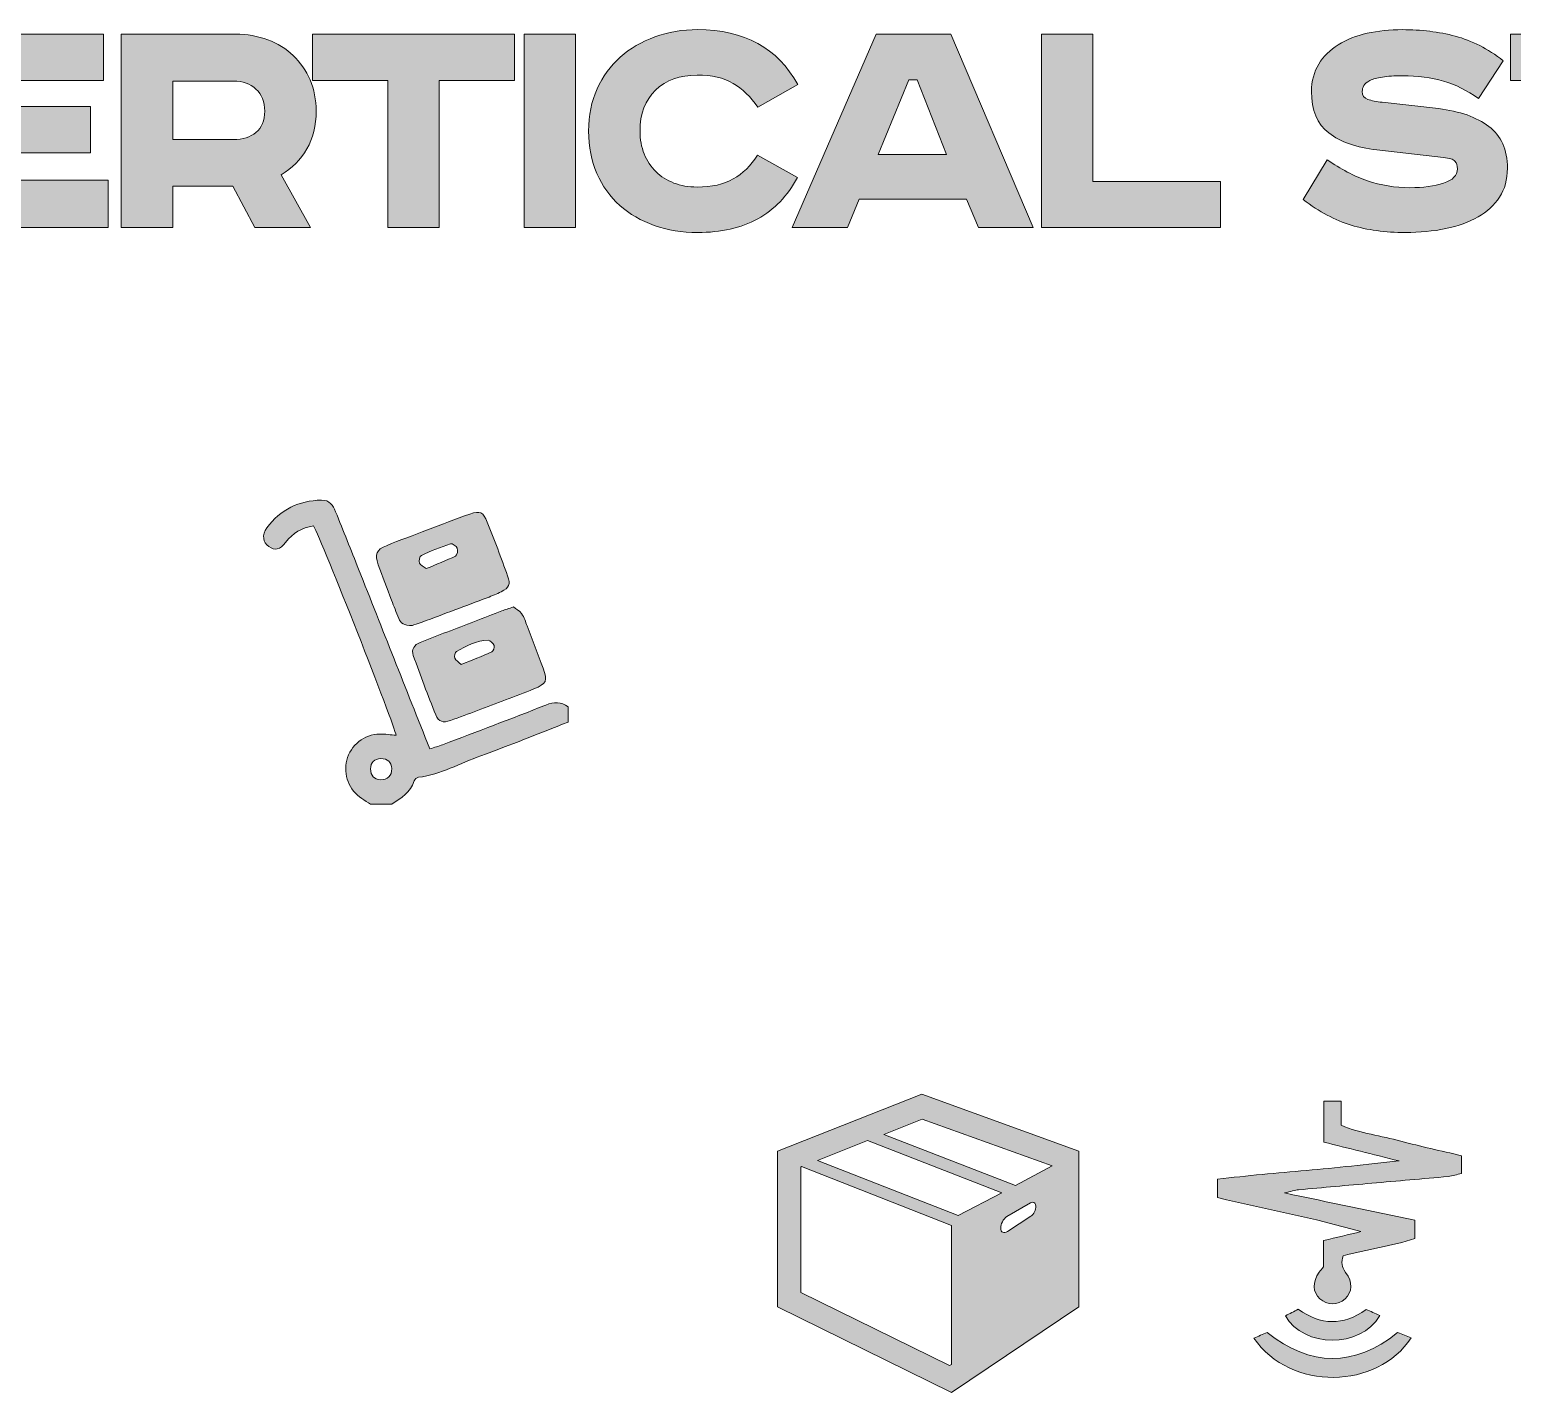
# Model space of a CAD drawing. Extents: x 187 to 1851, y -950 to -98.
# Drawn here: x 775.5 to 1258.8, y -936.7 to -492.5 of the extents above; entities that cross this region are included whole.
import ezdxf

# ---------------------------------------------------------------- set-up
doc = ezdxf.new("R2010")
doc.units = 0
doc.header["$MEASUREMENT"] = 0
doc.layers.add('Слой 1', color=7, linetype='Continuous', lineweight=0)

# ---------------------------------------------------------------- blocks, each defined once
blk = doc.blocks.new('Block_5')
at = {"layer": 'Слой 1', "true_color": 0x000000, "transparency": 33554687}
h = blk.add_hatch(color=18, dxfattribs=at)
h.dxf.hatch_style = 2
edge = h.paths.add_edge_path()
edge.add_spline(control_points=[(1184.52, -871.72), (1199.34, -874.82), (1213.07, -877.69), (1226.99, -880.6), (1226.99, -882.61), (1226.99, -884.33), (1226.99, -886.55), (1219.6, -889.15), (1211.48, -890.01), (1203.64, -892.24), (1202.98, -894.25), (1203.06, -895.8), (1204.43, -897.61), (1206.88, -900.81), (1206.63, -904.09), (1204.29, -906.22), (1201.84, -908.45), (1198.46, -908.44), (1196.02, -906.2), (1193.67, -904.05), (1193.59, -900.81), (1195.84, -897.54), (1196.2, -897.02), (1196.64, -896.56), (1197.26, -895.82), (1197.26, -893.15), (1197.26, -890.31), (1197.26, -887.26), (1201.48, -886.25), (1205.46, -885.29), (1209.45, -884.33), (1194.04, -879.84), (1178.31, -877.03), (1162.71, -873.22), (1162.71, -871.19), (1162.71, -869.48), (1162.71, -867.21), (1172.38, -866.1), (1182.02, -865.22), (1191.67, -864.39), (1201.38, -863.55), (1211.06, -862.42), (1221.89, -861.29), (1213.03, -859.08), (1205.22, -857.13), (1197.36, -855.17), (1197.36, -850.53), (1197.36, -846.27), (1197.36, -841.77), (1199.26, -841.77), (1200.93, -841.77), (1202.97, -841.77), (1202.97, -844.39), (1202.97, -846.9), (1202.97, -849.67), (1209.37, -852.34), (1216.06, -853.08), (1222.45, -854.82), (1228.9, -856.58), (1235.45, -857.98), (1242.17, -859.58), (1242.17, -861.51), (1242.17, -863.21), (1242.17, -865.37), (1240.85, -865.68), (1239.36, -866.21), (1237.84, -866.35), (1229.56, -867.13), (1221.28, -867.82), (1212.99, -868.55), (1205.03, -869.25), (1197.06, -869.94), (1189.1, -870.7), (1187.86, -870.82), (1186.64, -871.24), (1184.52, -871.72)], knot_values=[0, 0, 0, 0, 1, 1, 1, 2, 2, 2, 3, 3, 3, 4, 4, 4, 5, 5, 5, 6, 6, 6, 7, 7, 7, 8, 8, 8, 9, 9, 9, 10, 10, 10, 11, 11, 11, 12, 12, 12, 13, 13, 13, 14, 14, 14, 15, 15, 15, 16, 16, 16, 17, 17, 17, 18, 18, 18, 19, 19, 19, 20, 20, 20, 21, 21, 21, 22, 22, 22, 23, 23, 23, 24, 24, 24, 25, 25, 25, 25], degree=3, periodic=0)
h = blk.add_hatch(color=18, dxfattribs=at)
h.dxf.hatch_style = 2
edge = h.paths.add_edge_path()
edge.add_spline(control_points=[(1184.83, -911.76), (1186.21, -911.06), (1187.59, -910.36), (1189.01, -909.64), (1196.3, -914.85), (1203.56, -915.18), (1211.13, -909.69), (1212.53, -910.32), (1214.04, -911), (1215.59, -911.7), (1209.14, -922.51), (1190.82, -922.26), (1184.83, -911.76)], knot_values=[0, 0, 0, 0, 1, 1, 1, 2, 2, 2, 3, 3, 3, 4, 4, 4, 4], degree=3, periodic=0)
h = blk.add_hatch(color=18, dxfattribs=at)
h.dxf.hatch_style = 2
edge = h.paths.add_edge_path()
edge.add_spline(control_points=[(1225.78, -918.97), (1214.92, -935.71), (1186.46, -936.54), (1174.5, -919.03), (1175.95, -918.43), (1177.34, -917.85), (1178.86, -917.21), (1193, -928.49), (1207.19, -928.59), (1221.39, -917.25), (1222.89, -917.83), (1224.31, -918.39), (1225.78, -918.97)], knot_values=[0, 0, 0, 0, 1, 1, 1, 2, 2, 2, 3, 3, 3, 4, 4, 4, 4], degree=3, periodic=0)
at = {"layer": 'Слой 1'}
for points, knots in [([(1184.52, -871.72), (1199.34, -874.82), (1213.07, -877.69), (1226.99, -880.6), (1226.99, -882.61), (1226.99, -884.33), (1226.99, -886.55), (1219.6, -889.15), (1211.48, -890.01), (1203.64, -892.24), (1202.98, -894.25), (1203.06, -895.8), (1204.43, -897.61), (1206.88, -900.81), (1206.63, -904.09), (1204.29, -906.22), (1201.84, -908.45), (1198.46, -908.44), (1196.02, -906.2), (1193.67, -904.05), (1193.59, -900.81), (1195.84, -897.54), (1196.2, -897.02), (1196.64, -896.56), (1197.26, -895.82), (1197.26, -893.15), (1197.26, -890.31), (1197.26, -887.26), (1201.48, -886.25), (1205.46, -885.29), (1209.45, -884.33), (1194.04, -879.84), (1178.31, -877.03), (1162.71, -873.22), (1162.71, -871.19), (1162.71, -869.48), (1162.71, -867.21), (1172.38, -866.1), (1182.02, -865.22), (1191.67, -864.39), (1201.38, -863.55), (1211.06, -862.42), (1221.89, -861.29), (1213.03, -859.08), (1205.22, -857.13), (1197.36, -855.17), (1197.36, -850.53), (1197.36, -846.27), (1197.36, -841.77), (1199.26, -841.77), (1200.93, -841.77), (1202.97, -841.77), (1202.97, -844.39), (1202.97, -846.9), (1202.97, -849.67), (1209.37, -852.34), (1216.06, -853.08), (1222.45, -854.82), (1228.9, -856.58), (1235.45, -857.98), (1242.17, -859.58), (1242.17, -861.51), (1242.17, -863.21), (1242.17, -865.37), (1240.85, -865.68), (1239.36, -866.21), (1237.84, -866.35), (1229.56, -867.13), (1221.28, -867.82), (1212.99, -868.55), (1205.03, -869.25), (1197.06, -869.94), (1189.1, -870.7), (1187.86, -870.82), (1186.64, -871.24), (1184.52, -871.72)], [0, 0, 0, 0, 1, 1, 1, 2, 2, 2, 3, 3, 3, 4, 4, 4, 5, 5, 5, 6, 6, 6, 7, 7, 7, 8, 8, 8, 9, 9, 9, 10, 10, 10, 11, 11, 11, 12, 12, 12, 13, 13, 13, 14, 14, 14, 15, 15, 15, 16, 16, 16, 17, 17, 17, 18, 18, 18, 19, 19, 19, 20, 20, 20, 21, 21, 21, 22, 22, 22, 23, 23, 23, 24, 24, 24, 25, 25, 25, 25]), ([(1184.83, -911.76), (1186.21, -911.06), (1187.59, -910.36), (1189.01, -909.64), (1196.3, -914.85), (1203.56, -915.18), (1211.13, -909.69), (1212.53, -910.32), (1214.04, -911), (1215.59, -911.7), (1209.14, -922.51), (1190.82, -922.26), (1184.83, -911.76)], [0, 0, 0, 0, 1, 1, 1, 2, 2, 2, 3, 3, 3, 4, 4, 4, 4]), ([(1225.78, -918.97), (1214.92, -935.71), (1186.46, -936.54), (1174.5, -919.03), (1175.95, -918.43), (1177.34, -917.85), (1178.86, -917.21), (1193, -928.49), (1207.19, -928.59), (1221.39, -917.25), (1222.89, -917.83), (1224.31, -918.39), (1225.78, -918.97)], [0, 0, 0, 0, 1, 1, 1, 2, 2, 2, 3, 3, 3, 4, 4, 4, 4])]:
    blk.add_open_spline(points, degree=3, knots=knots, dxfattribs=at)
blk = doc.blocks.new('Block_4')
at = {"layer": 'Слой 1'}
blk.add_blockref('Block_5', (0, 0), dxfattribs=at)
blk = doc.blocks.new('Block_14')
at = {"layer": 'Слой 1', "true_color": 0x000000, "transparency": 33554687}
h = blk.add_hatch(color=18, dxfattribs=at)
h.dxf.hatch_style = 2
edge = h.paths.add_edge_path()
edge.add_spline(control_points=[(890.01, -730.14), (887.9, -730.16), (886.65, -731.41), (886.63, -733.52), (886.61, -735.65), (887.81, -736.94), (889.89, -737.03), (892.19, -737.12), (893.62, -735.7), (893.52, -733.4), (893.44, -731.31), (892.15, -730.11), (890.01, -730.14)], knot_values=[0, 0, 0, 0, 1, 1, 1, 2, 2, 2, 3, 3, 3, 4, 4, 4, 4], degree=3, periodic=0)
edge = h.paths.add_edge_path()
edge.add_spline(control_points=[(886.63, -744.99), (885.68, -744.38), (884.72, -743.79), (883.78, -743.17), (879.65, -740.44), (877.66, -735.34), (878.87, -730.67), (880.17, -725.7), (884.47, -722.23), (889.67, -722.12), (891.44, -722.08), (893.21, -722.4), (894.94, -722.55), (894.47, -719.26), (870.79, -659.11), (868.02, -654.29), (864.29, -654.88), (861.28, -656.53), (858.95, -659.65), (857.11, -662.12), (855.34, -662.36), (853.5, -661.03), (851.53, -659.62), (851.13, -657.3), (852.86, -654.92), (857.22, -648.93), (863.24, -646.01), (870.64, -645.89), (873.23, -645.84), (874.4, -647.54), (875.24, -649.65), (877.74, -655.92), (880.27, -662.17), (882.75, -668.44), (890.45, -687.85), (898.12, -707.26), (905.93, -726.97), (907.41, -726.49), (908.78, -726.12), (910.1, -725.62), (921.32, -721.34), (932.57, -717.16), (943.71, -712.68), (946.47, -711.57), (948.69, -711.53), (950.99, -713.31), (950.99, -714.96), (950.99, -716.61), (950.99, -718.26), (941.53, -721.93), (932.13, -725.76), (922.6, -729.22), (915.86, -731.66), (909.54, -735.33), (902.26, -736.23), (901.74, -736.3), (901.04, -736.92), (900.88, -737.43), (899.69, -741.2), (896.56, -743.01), (893.56, -744.99), (891.25, -744.99), (888.94, -744.99), (886.63, -744.99)], knot_values=[0, 0, 0, 0, 1, 1, 1, 2, 2, 2, 3, 3, 3, 4, 4, 4, 5, 5, 5, 6, 6, 6, 7, 7, 7, 8, 8, 8, 9, 9, 9, 10, 10, 10, 11, 11, 11, 12, 12, 12, 13, 13, 13, 14, 14, 14, 15, 15, 15, 16, 16, 16, 17, 17, 17, 18, 18, 18, 19, 19, 19, 20, 20, 20, 21, 21, 21, 21], degree=3, periodic=0)
h = blk.add_hatch(color=18, dxfattribs=at)
h.dxf.hatch_style = 2
edge = h.paths.add_edge_path()
edge.add_spline(control_points=[(904.79, -668.19), (908.1, -666.82), (911.29, -665.6), (914.35, -664.1), (914.87, -663.85), (915.19, -662.25), (914.91, -661.56), (914.62, -660.87), (913.28, -659.95), (912.72, -660.13), (909.48, -661.19), (906.28, -662.44), (903.19, -663.88), (902.66, -664.12), (902.34, -665.7), (902.58, -666.45), (902.8, -667.13), (903.9, -667.54), (904.79, -668.19)], knot_values=[0, 0, 0, 0, 1, 1, 1, 2, 2, 2, 3, 3, 3, 4, 4, 4, 5, 5, 5, 6, 6, 6, 6], degree=3, periodic=0)
edge = h.paths.add_edge_path()
edge.add_spline(control_points=[(900.26, -686.71), (897.45, -686.93), (896.44, -685.91), (895.83, -684.44), (895, -682.47), (894.24, -680.47), (893.48, -678.47), (892.02, -674.63), (890.51, -670.81), (889.16, -666.93), (887.94, -663.44), (888.45, -662.15), (891.82, -660.74), (896.22, -658.91), (900.71, -657.3), (905.17, -655.61), (909.78, -653.86), (914.37, -652.07), (919.02, -650.43), (922.32, -649.27), (923.37, -649.74), (924.69, -653.07), (927, -658.87), (929.2, -664.71), (931.31, -670.59), (932.3, -673.36), (931.79, -674.45), (929.24, -675.77), (927.78, -676.52), (926.23, -677.09), (924.69, -677.68), (917.62, -680.35), (910.55, -683.01), (903.46, -685.65), (902.09, -686.17), (900.68, -686.57), (900.26, -686.71)], knot_values=[0, 0, 0, 0, 1, 1, 1, 2, 2, 2, 3, 3, 3, 4, 4, 4, 5, 5, 5, 6, 6, 6, 7, 7, 7, 8, 8, 8, 9, 9, 9, 10, 10, 10, 11, 11, 11, 12, 12, 12, 12], degree=3, periodic=0)
h = blk.add_hatch(color=18, dxfattribs=at)
h.dxf.hatch_style = 2
edge = h.paths.add_edge_path()
edge.add_spline(control_points=[(916.16, -699.49), (919.58, -698.09), (922.9, -696.81), (926.13, -695.33), (926.64, -695.09), (927.15, -693.81), (926.94, -693.32), (926.62, -692.57), (925.67, -691.58), (924.99, -691.58), (921.15, -691.59), (917.82, -693.36), (914.6, -695.23), (914.13, -695.5), (913.83, -696.81), (914.07, -697.37), (914.4, -698.15), (915.32, -698.69), (916.16, -699.49)], knot_values=[0, 0, 0, 0, 1, 1, 1, 2, 2, 2, 3, 3, 3, 4, 4, 4, 5, 5, 5, 6, 6, 6, 6], degree=3, periodic=0)
edge = h.paths.add_edge_path()
edge.add_spline(control_points=[(933.23, -680.71), (933.97, -681.3), (935.18, -681.9), (935.87, -682.88), (936.7, -684.06), (937.14, -685.53), (937.67, -686.91), (939.42, -691.5), (941.16, -696.1), (942.87, -700.71), (944.38, -704.76), (944.02, -705.75), (939.84, -707.43), (933.75, -709.87), (927.59, -712.12), (921.46, -714.44), (918.54, -715.54), (915.65, -716.71), (912.7, -717.71), (910.23, -718.55), (908.8, -718.15), (907.88, -715.86), (905.3, -709.48), (902.89, -703.03), (900.57, -696.55), (899.87, -694.58), (900.82, -693.03), (902.83, -692.25), (905.73, -691.13), (908.64, -690), (911.54, -688.88), (917.51, -686.58), (923.47, -684.27), (929.44, -681.98), (930.52, -681.57), (931.62, -681.25), (933.23, -680.71)], knot_values=[0, 0, 0, 0, 1, 1, 1, 2, 2, 2, 3, 3, 3, 4, 4, 4, 5, 5, 5, 6, 6, 6, 7, 7, 7, 8, 8, 8, 9, 9, 9, 10, 10, 10, 11, 11, 11, 12, 12, 12, 12], degree=3, periodic=0)
at = {"layer": 'Слой 1'}
for points, knots in [([(886.63, -744.99), (885.68, -744.38), (884.72, -743.79), (883.78, -743.17), (879.65, -740.44), (877.66, -735.34), (878.87, -730.67), (880.17, -725.7), (884.47, -722.23), (889.67, -722.12), (891.44, -722.08), (893.21, -722.4), (894.94, -722.55), (894.47, -719.26), (870.79, -659.11), (868.02, -654.29), (864.29, -654.88), (861.28, -656.53), (858.95, -659.65), (857.11, -662.12), (855.34, -662.36), (853.5, -661.03), (851.53, -659.62), (851.13, -657.3), (852.86, -654.92), (857.22, -648.93), (863.24, -646.01), (870.64, -645.89), (873.23, -645.84), (874.4, -647.54), (875.24, -649.65), (877.74, -655.92), (880.27, -662.17), (882.75, -668.44), (890.45, -687.85), (898.12, -707.26), (905.93, -726.97), (907.41, -726.49), (908.78, -726.12), (910.1, -725.62), (921.32, -721.34), (932.57, -717.16), (943.71, -712.68), (946.47, -711.57), (948.69, -711.53), (950.99, -713.31), (950.99, -714.96), (950.99, -716.61), (950.99, -718.26), (941.53, -721.93), (932.13, -725.76), (922.6, -729.22), (915.86, -731.66), (909.54, -735.33), (902.26, -736.23), (901.74, -736.3), (901.04, -736.92), (900.88, -737.43), (899.69, -741.2), (896.56, -743.01), (893.56, -744.99), (891.25, -744.99), (888.94, -744.99), (886.63, -744.99)], [0, 0, 0, 0, 1, 1, 1, 2, 2, 2, 3, 3, 3, 4, 4, 4, 5, 5, 5, 6, 6, 6, 7, 7, 7, 8, 8, 8, 9, 9, 9, 10, 10, 10, 11, 11, 11, 12, 12, 12, 13, 13, 13, 14, 14, 14, 15, 15, 15, 16, 16, 16, 17, 17, 17, 18, 18, 18, 19, 19, 19, 20, 20, 20, 21, 21, 21, 21]), ([(900.26, -686.71), (897.45, -686.93), (896.44, -685.91), (895.83, -684.44), (895, -682.47), (894.24, -680.47), (893.48, -678.47), (892.02, -674.63), (890.51, -670.81), (889.16, -666.93), (887.94, -663.44), (888.45, -662.15), (891.82, -660.74), (896.22, -658.91), (900.71, -657.3), (905.17, -655.61), (909.78, -653.86), (914.37, -652.07), (919.02, -650.43), (922.32, -649.27), (923.37, -649.74), (924.69, -653.07), (927, -658.87), (929.2, -664.71), (931.31, -670.59), (932.3, -673.36), (931.79, -674.45), (929.24, -675.77), (927.78, -676.52), (926.23, -677.09), (924.69, -677.68), (917.62, -680.35), (910.55, -683.01), (903.46, -685.65), (902.09, -686.17), (900.68, -686.57), (900.26, -686.71)], [0, 0, 0, 0, 1, 1, 1, 2, 2, 2, 3, 3, 3, 4, 4, 4, 5, 5, 5, 6, 6, 6, 7, 7, 7, 8, 8, 8, 9, 9, 9, 10, 10, 10, 11, 11, 11, 12, 12, 12, 12]), ([(904.79, -668.19), (908.1, -666.82), (911.29, -665.6), (914.35, -664.1), (914.87, -663.85), (915.19, -662.25), (914.91, -661.56), (914.62, -660.87), (913.28, -659.95), (912.72, -660.13), (909.48, -661.19), (906.28, -662.44), (903.19, -663.88), (902.66, -664.12), (902.34, -665.7), (902.58, -666.45), (902.8, -667.13), (903.9, -667.54), (904.79, -668.19)], [0, 0, 0, 0, 1, 1, 1, 2, 2, 2, 3, 3, 3, 4, 4, 4, 5, 5, 5, 6, 6, 6, 6]), ([(933.23, -680.71), (933.97, -681.3), (935.18, -681.9), (935.87, -682.88), (936.7, -684.06), (937.14, -685.53), (937.67, -686.91), (939.42, -691.5), (941.16, -696.1), (942.87, -700.71), (944.38, -704.76), (944.02, -705.75), (939.84, -707.43), (933.75, -709.87), (927.59, -712.12), (921.46, -714.44), (918.54, -715.54), (915.65, -716.71), (912.7, -717.71), (910.23, -718.55), (908.8, -718.15), (907.88, -715.86), (905.3, -709.48), (902.89, -703.03), (900.57, -696.55), (899.87, -694.58), (900.82, -693.03), (902.83, -692.25), (905.73, -691.13), (908.64, -690), (911.54, -688.88), (917.51, -686.58), (923.47, -684.27), (929.44, -681.98), (930.52, -681.57), (931.62, -681.25), (933.23, -680.71)], [0, 0, 0, 0, 1, 1, 1, 2, 2, 2, 3, 3, 3, 4, 4, 4, 5, 5, 5, 6, 6, 6, 7, 7, 7, 8, 8, 8, 9, 9, 9, 10, 10, 10, 11, 11, 11, 12, 12, 12, 12]), ([(916.16, -699.49), (919.58, -698.09), (922.9, -696.81), (926.13, -695.33), (926.64, -695.09), (927.15, -693.81), (926.94, -693.32), (926.62, -692.57), (925.67, -691.58), (924.99, -691.58), (921.15, -691.59), (917.82, -693.36), (914.6, -695.23), (914.13, -695.5), (913.83, -696.81), (914.07, -697.37), (914.4, -698.15), (915.32, -698.69), (916.16, -699.49)], [0, 0, 0, 0, 1, 1, 1, 2, 2, 2, 3, 3, 3, 4, 4, 4, 5, 5, 5, 6, 6, 6, 6]), ([(890.01, -730.14), (887.9, -730.16), (886.65, -731.41), (886.63, -733.52), (886.61, -735.65), (887.81, -736.94), (889.89, -737.03), (892.19, -737.12), (893.62, -735.7), (893.52, -733.4), (893.44, -731.31), (892.15, -730.11), (890.01, -730.14)], [0, 0, 0, 0, 1, 1, 1, 2, 2, 2, 3, 3, 3, 4, 4, 4, 4])]:
    blk.add_open_spline(points, degree=3, knots=knots, dxfattribs=at)
blk = doc.blocks.new('Block_13')
at = {"layer": 'Слой 1'}
blk.add_blockref('Block_14', (0, 0), dxfattribs=at)
blk = doc.blocks.new('Block_29')
at = {"layer": 'Слой 1', "true_color": 0x000000, "transparency": 33554687}
h = blk.add_hatch(color=18, dxfattribs=at)
h.dxf.hatch_style = 2
edge = h.paths.add_edge_path()
edge.add_spline(control_points=[(1012.88, -517.83), (1010.52, -514.41), (1007.84, -511.8), (1004.84, -510.02), (1001.83, -508.23), (997.9, -507.34), (993.04, -507.34), (987.41, -507.34), (982.91, -508.97), (979.53, -512.24), (976.15, -515.51), (974.46, -519.95), (974.46, -525.58), (974.46, -528.31), (974.91, -530.8), (975.83, -533.04), (976.74, -535.29), (978.01, -537.21), (979.64, -538.8), (981.28, -540.4), (983.24, -541.63), (985.52, -542.51), (987.79, -543.38), (990.3, -543.82), (993.04, -543.82), (997.83, -543.82), (1001.76, -542.95), (1004.84, -541.2), (1007.92, -539.45), (1010.56, -536.86), (1012.76, -533.44), (1012.76, -533.44), (1025.76, -540.74), (1025.76, -540.74), (1022.56, -546.74), (1018.25, -551.23), (1012.82, -554.19), (1007.38, -557.16), (1000.87, -558.64), (993.27, -558.64), (988.17, -558.64), (983.46, -557.88), (979.12, -556.36), (974.79, -554.84), (971.03, -552.65), (967.86, -549.8), (964.68, -546.95), (962.2, -543.48), (960.4, -539.37), (958.6, -535.27), (957.7, -530.67), (957.7, -525.58), (957.7, -520.49), (958.62, -515.91), (960.45, -511.84), (962.29, -507.78), (964.82, -504.32), (968.03, -501.47), (971.24, -498.62), (975, -496.41), (979.3, -494.85), (983.59, -493.3), (988.25, -492.52), (993.27, -492.52), (1008.47, -492.52), (1019.33, -498.48), (1025.87, -510.42), (1025.87, -510.42), (1012.88, -517.83), (1012.88, -517.83)], knot_values=[0, 0, 0, 0, 1, 1, 1, 2, 2, 2, 3, 3, 3, 4, 4, 4, 5, 5, 5, 6, 6, 6, 7, 7, 7, 8, 8, 8, 9, 9, 9, 10, 10, 10, 11, 11, 11, 12, 12, 12, 13, 13, 13, 14, 14, 14, 15, 15, 15, 16, 16, 16, 17, 17, 17, 18, 18, 18, 19, 19, 19, 20, 20, 20, 21, 21, 21, 22, 22, 22, 23, 23, 23, 23], degree=3, periodic=0)
h = blk.add_hatch(color=18, dxfattribs=at)
h.dxf.hatch_style = 2
edge = h.paths.add_edge_path()
edge.add_spline(control_points=[(1247.71, -514.98), (1244.06, -512.32), (1240.26, -510.42), (1236.31, -509.28), (1232.36, -508.14), (1227.91, -507.57), (1222.97, -507.57), (1220.31, -507.57), (1218.13, -507.7), (1216.42, -507.96), (1214.71, -508.23), (1213.36, -508.61), (1212.37, -509.1), (1211.38, -509.59), (1210.72, -510.14), (1210.38, -510.75), (1210.04, -511.36), (1209.86, -512), (1209.86, -512.69), (1209.86, -513.97), (1210.47, -514.83), (1211.69, -515.24), (1212.9, -515.66), (1214.46, -515.98), (1216.36, -516.21), (1216.36, -516.21), (1234.72, -518.26), (1234.72, -518.26), (1241.63, -519.09), (1247.1, -521.03), (1251.13, -524.06), (1255.16, -527.09), (1257.17, -531.64), (1257.17, -537.71), (1257.17, -541.35), (1256.32, -544.48), (1254.61, -547.09), (1252.9, -549.71), (1250.56, -551.87), (1247.6, -553.58), (1244.63, -555.28), (1241.12, -556.55), (1237.05, -557.39), (1232.99, -558.22), (1228.6, -558.64), (1223.89, -558.64), (1217.35, -558.64), (1211.46, -557.84), (1206.22, -556.24), (1200.97, -554.65), (1195.77, -551.87), (1190.6, -547.92), (1190.6, -547.92), (1198.46, -534.93), (1198.46, -534.93), (1202.8, -537.97), (1207.15, -540.25), (1211.52, -541.77), (1215.89, -543.29), (1220.5, -544.04), (1225.37, -544.04), (1229.7, -544.04), (1233.37, -543.55), (1236.37, -542.56), (1239.37, -541.58), (1240.87, -540.02), (1240.87, -537.89), (1240.87, -536.83), (1240.6, -535.99), (1240.07, -535.38), (1239.54, -534.77), (1238.29, -534.39), (1236.31, -534.24), (1236.31, -534.24), (1214.65, -531.73), (1214.65, -531.73), (1207.96, -530.97), (1202.74, -529.13), (1198.98, -526.2), (1195.21, -523.28), (1193.33, -518.78), (1193.33, -512.7), (1193.33, -509.28), (1194.11, -506.29), (1195.67, -503.75), (1197.23, -501.2), (1199.36, -499.09), (1202.05, -497.42), (1204.75, -495.75), (1207.89, -494.51), (1211.46, -493.71), (1215.03, -492.92), (1218.87, -492.52), (1222.97, -492.52), (1229.05, -492.52), (1234.79, -493.23), (1240.19, -494.64), (1245.58, -496.06), (1250.79, -498.72), (1255.81, -502.63), (1255.81, -502.63), (1247.71, -514.98), (1247.71, -514.98)], knot_values=[0, 0, 0, 0, 1, 1, 1, 2, 2, 2, 3, 3, 3, 4, 4, 4, 5, 5, 5, 6, 6, 6, 7, 7, 7, 8, 8, 8, 9, 9, 9, 10, 10, 10, 11, 11, 11, 12, 12, 12, 13, 13, 13, 14, 14, 14, 15, 15, 15, 16, 16, 16, 17, 17, 17, 18, 18, 18, 19, 19, 19, 20, 20, 20, 21, 21, 21, 22, 22, 22, 23, 23, 23, 24, 24, 24, 25, 25, 25, 26, 26, 26, 27, 27, 27, 28, 28, 28, 29, 29, 29, 30, 30, 30, 31, 31, 31, 32, 32, 32, 33, 33, 33, 34, 34, 34, 34], degree=3, periodic=0)
h = blk.add_hatch(color=18, dxfattribs=at)
h.dxf.hatch_style = 2
edge = h.paths.add_edge_path()
edge.add_spline(control_points=[(799.58, -494), (799.58, -494), (799.58, -509.05), (799.58, -509.05), (799.58, -509.05), (758.32, -509.05), (758.32, -509.05), (758.32, -509.05), (758.32, -517.6), (758.32, -517.6), (758.32, -517.6), (795.37, -517.6), (795.37, -517.6), (795.37, -517.6), (795.37, -532.65), (795.37, -532.65), (795.37, -532.65), (758.32, -532.65), (758.32, -532.65), (758.32, -532.65), (758.32, -541.54), (758.32, -541.54), (758.32, -541.54), (801.07, -541.54), (801.07, -541.54), (801.07, -541.54), (801.07, -557.04), (801.07, -557.04), (801.07, -557.04), (741.56, -557.04), (741.56, -557.04), (741.56, -557.04), (741.56, -494), (741.56, -494), (741.56, -494), (799.58, -494), (799.58, -494)], knot_values=[0, 0, 0, 0, 1, 1, 1, 2, 2, 2, 3, 3, 3, 4, 4, 4, 5, 5, 5, 6, 6, 6, 7, 7, 7, 8, 8, 8, 9, 9, 9, 10, 10, 10, 11, 11, 11, 12, 12, 12, 12], degree=3, periodic=0)
h = blk.add_hatch(color=18, dxfattribs=at)
h.dxf.hatch_style = 2
edge = h.paths.add_edge_path()
edge.add_spline(control_points=[(822.16, -528.31), (822.16, -528.31), (841.99, -528.31), (841.99, -528.31), (844.96, -528.31), (847.39, -527.55), (849.29, -526.03), (851.19, -524.51), (852.14, -522.2), (852.14, -519.08), (852.14, -516.04), (851.19, -513.65), (849.29, -511.9), (847.39, -510.15), (844.96, -509.28), (841.99, -509.28), (841.99, -509.28), (822.16, -509.28), (822.16, -509.28), (822.16, -509.28), (822.16, -528.31), (822.16, -528.31)], knot_values=[0, 0, 0, 0, 1, 1, 1, 2, 2, 2, 3, 3, 3, 4, 4, 4, 5, 5, 5, 6, 6, 6, 7, 7, 7, 7], degree=3, periodic=0)
edge = h.paths.add_edge_path()
edge.add_spline(control_points=[(842.61, -494), (846.4, -494), (849.91, -494.61), (853.14, -495.82), (856.36, -497.04), (859.13, -498.75), (861.44, -500.95), (863.75, -503.16), (865.58, -505.8), (866.9, -508.88), (868.23, -511.95), (868.9, -515.36), (868.9, -519.08), (868.9, -523.79), (867.89, -527.9), (865.88, -531.39), (863.87, -534.89), (861.08, -537.7), (857.51, -539.83), (857.51, -539.83), (867.08, -557.04), (867.08, -557.04), (867.08, -557.04), (848.88, -557.04), (848.88, -557.04), (848.88, -557.04), (841.72, -543.59), (841.72, -543.59), (841.72, -543.59), (822.16, -543.59), (822.16, -543.59), (822.16, -543.59), (822.16, -557.04), (822.16, -557.04), (822.16, -557.04), (805.4, -557.04), (805.4, -557.04), (805.4, -557.04), (805.4, -494), (805.4, -494), (805.4, -494), (842.61, -494), (842.61, -494)], knot_values=[0, 0, 0, 0, 1, 1, 1, 2, 2, 2, 3, 3, 3, 4, 4, 4, 5, 5, 5, 6, 6, 6, 7, 7, 7, 8, 8, 8, 9, 9, 9, 10, 10, 10, 11, 11, 11, 12, 12, 12, 13, 13, 13, 14, 14, 14, 14], degree=3, periodic=0)
h = blk.add_hatch(color=18, dxfattribs=at)
h.dxf.hatch_style = 2
edge = h.paths.add_edge_path()
edge.add_spline(control_points=[(933.53, -494), (933.53, -494), (933.53, -509.05), (933.53, -509.05), (933.53, -509.05), (909.02, -509.05), (909.02, -509.05), (909.02, -509.05), (909.02, -557.04), (909.02, -557.04), (909.02, -557.04), (892.27, -557.04), (892.27, -557.04), (892.27, -557.04), (892.27, -509.05), (892.27, -509.05), (892.27, -509.05), (867.75, -509.05), (867.75, -509.05), (867.75, -509.05), (867.75, -494), (867.75, -494), (867.75, -494), (933.53, -494), (933.53, -494)], knot_values=[0, 0, 0, 0, 1, 1, 1, 2, 2, 2, 3, 3, 3, 4, 4, 4, 5, 5, 5, 6, 6, 6, 7, 7, 7, 8, 8, 8, 8], degree=3, periodic=0)
h = blk.add_hatch(color=18, dxfattribs=at)
h.dxf.hatch_style = 2
edge = h.paths.add_edge_path()
edge.add_spline(control_points=[(953.48, -494), (953.48, -494), (953.48, -557.04), (953.48, -557.04), (953.48, -557.04), (936.72, -557.04), (936.72, -557.04), (936.72, -557.04), (936.72, -494), (936.72, -494), (936.72, -494), (953.48, -494), (953.48, -494)], knot_values=[0, 0, 0, 0, 1, 1, 1, 2, 2, 2, 3, 3, 3, 4, 4, 4, 4], degree=3, periodic=0)
h = blk.add_hatch(color=18, dxfattribs=at)
h.dxf.hatch_style = 2
edge = h.paths.add_edge_path()
edge.add_spline(control_points=[(1052.09, -533.22), (1052.09, -533.22), (1074.32, -533.22), (1074.32, -533.22), (1074.32, -533.22), (1064.74, -508.93), (1064.74, -508.93), (1064.74, -508.93), (1062.12, -508.93), (1062.12, -508.93), (1062.12, -508.93), (1052.09, -533.22), (1052.09, -533.22)], knot_values=[0, 0, 0, 0, 1, 1, 1, 2, 2, 2, 3, 3, 3, 4, 4, 4, 4], degree=3, periodic=0)
edge = h.paths.add_edge_path()
edge.add_spline(control_points=[(1075.8, -494), (1075.8, -494), (1102.59, -557.04), (1102.59, -557.04), (1102.59, -557.04), (1084.81, -557.04), (1084.81, -557.04), (1084.81, -557.04), (1080.82, -547.81), (1080.82, -547.81), (1080.82, -547.81), (1045.93, -547.81), (1045.93, -547.81), (1045.93, -547.81), (1042.06, -557.04), (1042.06, -557.04), (1042.06, -557.04), (1024.05, -557.04), (1024.05, -557.04), (1024.05, -557.04), (1051.41, -494), (1051.41, -494), (1051.41, -494), (1075.8, -494), (1075.8, -494)], knot_values=[0, 0, 0, 0, 1, 1, 1, 2, 2, 2, 3, 3, 3, 4, 4, 4, 5, 5, 5, 6, 6, 6, 7, 7, 7, 8, 8, 8, 8], degree=3, periodic=0)
h = blk.add_hatch(color=18, dxfattribs=at)
h.dxf.hatch_style = 2
edge = h.paths.add_edge_path()
edge.add_spline(control_points=[(1122.08, -494), (1122.08, -494), (1122.08, -541.99), (1122.08, -541.99), (1122.08, -541.99), (1163.69, -541.99), (1163.69, -541.99), (1163.69, -541.99), (1163.69, -557.04), (1163.69, -557.04), (1163.69, -557.04), (1105.33, -557.04), (1105.33, -557.04), (1105.33, -557.04), (1105.33, -494), (1105.33, -494), (1105.33, -494), (1122.08, -494), (1122.08, -494)], knot_values=[0, 0, 0, 0, 1, 1, 1, 2, 2, 2, 3, 3, 3, 4, 4, 4, 5, 5, 5, 6, 6, 6, 6], degree=3, periodic=0)
h = blk.add_hatch(color=18, dxfattribs=at)
h.dxf.hatch_style = 2
edge = h.paths.add_edge_path()
edge.add_spline(control_points=[(1323.98, -494), (1323.98, -494), (1323.98, -509.05), (1323.98, -509.05), (1323.98, -509.05), (1299.47, -509.05), (1299.47, -509.05), (1299.47, -509.05), (1299.47, -557.04), (1299.47, -557.04), (1299.47, -557.04), (1282.71, -557.04), (1282.71, -557.04), (1282.71, -557.04), (1282.71, -509.05), (1282.71, -509.05), (1282.71, -509.05), (1258.2, -509.05), (1258.2, -509.05), (1258.2, -509.05), (1258.2, -494), (1258.2, -494), (1258.2, -494), (1323.98, -494), (1323.98, -494)], knot_values=[0, 0, 0, 0, 1, 1, 1, 2, 2, 2, 3, 3, 3, 4, 4, 4, 5, 5, 5, 6, 6, 6, 7, 7, 7, 8, 8, 8, 8], degree=3, periodic=0)
at = {"layer": 'Слой 1'}
for points, knots in [([(1012.88, -517.83), (1010.52, -514.41), (1007.84, -511.8), (1004.84, -510.02), (1001.83, -508.23), (997.9, -507.34), (993.04, -507.34), (987.41, -507.34), (982.91, -508.97), (979.53, -512.24), (976.15, -515.51), (974.46, -519.95), (974.46, -525.58), (974.46, -528.31), (974.91, -530.8), (975.83, -533.04), (976.74, -535.29), (978.01, -537.21), (979.64, -538.8), (981.28, -540.4), (983.24, -541.63), (985.52, -542.51), (987.79, -543.38), (990.3, -543.82), (993.04, -543.82), (997.83, -543.82), (1001.76, -542.95), (1004.84, -541.2), (1007.92, -539.45), (1010.56, -536.86), (1012.76, -533.44), (1012.76, -533.44), (1025.76, -540.74), (1025.76, -540.74), (1022.56, -546.74), (1018.25, -551.23), (1012.82, -554.19), (1007.38, -557.16), (1000.87, -558.64), (993.27, -558.64), (988.17, -558.64), (983.46, -557.88), (979.12, -556.36), (974.79, -554.84), (971.03, -552.65), (967.86, -549.8), (964.68, -546.95), (962.2, -543.48), (960.4, -539.37), (958.6, -535.27), (957.7, -530.67), (957.7, -525.58), (957.7, -520.49), (958.62, -515.91), (960.45, -511.84), (962.29, -507.78), (964.82, -504.32), (968.03, -501.47), (971.24, -498.62), (975, -496.41), (979.3, -494.85), (983.59, -493.3), (988.25, -492.52), (993.27, -492.52), (1008.47, -492.52), (1019.33, -498.48), (1025.87, -510.42), (1025.87, -510.42), (1012.88, -517.83), (1012.88, -517.83)], [0, 0, 0, 0, 1, 1, 1, 2, 2, 2, 3, 3, 3, 4, 4, 4, 5, 5, 5, 6, 6, 6, 7, 7, 7, 8, 8, 8, 9, 9, 9, 10, 10, 10, 11, 11, 11, 12, 12, 12, 13, 13, 13, 14, 14, 14, 15, 15, 15, 16, 16, 16, 17, 17, 17, 18, 18, 18, 19, 19, 19, 20, 20, 20, 21, 21, 21, 22, 22, 22, 23, 23, 23, 23]), ([(1247.71, -514.98), (1244.06, -512.32), (1240.26, -510.42), (1236.31, -509.28), (1232.36, -508.14), (1227.91, -507.57), (1222.97, -507.57), (1220.31, -507.57), (1218.13, -507.7), (1216.42, -507.96), (1214.71, -508.23), (1213.36, -508.61), (1212.37, -509.1), (1211.38, -509.59), (1210.72, -510.14), (1210.38, -510.75), (1210.04, -511.36), (1209.86, -512), (1209.86, -512.69), (1209.86, -513.97), (1210.47, -514.83), (1211.69, -515.24), (1212.9, -515.66), (1214.46, -515.98), (1216.36, -516.21), (1216.36, -516.21), (1234.72, -518.26), (1234.72, -518.26), (1241.63, -519.09), (1247.1, -521.03), (1251.13, -524.06), (1255.16, -527.09), (1257.17, -531.64), (1257.17, -537.71), (1257.17, -541.35), (1256.32, -544.48), (1254.61, -547.09), (1252.9, -549.71), (1250.56, -551.87), (1247.6, -553.58), (1244.63, -555.28), (1241.12, -556.55), (1237.05, -557.39), (1232.99, -558.22), (1228.6, -558.64), (1223.89, -558.64), (1217.35, -558.64), (1211.46, -557.84), (1206.22, -556.24), (1200.97, -554.65), (1195.77, -551.87), (1190.6, -547.92), (1190.6, -547.92), (1198.46, -534.93), (1198.46, -534.93), (1202.8, -537.97), (1207.15, -540.25), (1211.52, -541.77), (1215.89, -543.29), (1220.5, -544.04), (1225.37, -544.04), (1229.7, -544.04), (1233.37, -543.55), (1236.37, -542.56), (1239.37, -541.58), (1240.87, -540.02), (1240.87, -537.89), (1240.87, -536.83), (1240.6, -535.99), (1240.07, -535.38), (1239.54, -534.77), (1238.29, -534.39), (1236.31, -534.24), (1236.31, -534.24), (1214.65, -531.73), (1214.65, -531.73), (1207.96, -530.97), (1202.74, -529.13), (1198.98, -526.2), (1195.21, -523.28), (1193.33, -518.78), (1193.33, -512.7), (1193.33, -509.28), (1194.11, -506.29), (1195.67, -503.75), (1197.23, -501.2), (1199.36, -499.09), (1202.05, -497.42), (1204.75, -495.75), (1207.89, -494.51), (1211.46, -493.71), (1215.03, -492.92), (1218.87, -492.52), (1222.97, -492.52), (1229.05, -492.52), (1234.79, -493.23), (1240.19, -494.64), (1245.58, -496.06), (1250.79, -498.72), (1255.81, -502.63), (1255.81, -502.63), (1247.71, -514.98), (1247.71, -514.98)], [0, 0, 0, 0, 1, 1, 1, 2, 2, 2, 3, 3, 3, 4, 4, 4, 5, 5, 5, 6, 6, 6, 7, 7, 7, 8, 8, 8, 9, 9, 9, 10, 10, 10, 11, 11, 11, 12, 12, 12, 13, 13, 13, 14, 14, 14, 15, 15, 15, 16, 16, 16, 17, 17, 17, 18, 18, 18, 19, 19, 19, 20, 20, 20, 21, 21, 21, 22, 22, 22, 23, 23, 23, 24, 24, 24, 25, 25, 25, 26, 26, 26, 27, 27, 27, 28, 28, 28, 29, 29, 29, 30, 30, 30, 31, 31, 31, 32, 32, 32, 33, 33, 33, 34, 34, 34, 34]), ([(799.58, -494), (799.58, -494), (799.58, -509.05), (799.58, -509.05), (799.58, -509.05), (758.32, -509.05), (758.32, -509.05), (758.32, -509.05), (758.32, -517.6), (758.32, -517.6), (758.32, -517.6), (795.37, -517.6), (795.37, -517.6), (795.37, -517.6), (795.37, -532.65), (795.37, -532.65), (795.37, -532.65), (758.32, -532.65), (758.32, -532.65), (758.32, -532.65), (758.32, -541.54), (758.32, -541.54), (758.32, -541.54), (801.07, -541.54), (801.07, -541.54), (801.07, -541.54), (801.07, -557.04), (801.07, -557.04), (801.07, -557.04), (741.56, -557.04), (741.56, -557.04), (741.56, -557.04), (741.56, -494), (741.56, -494), (741.56, -494), (799.58, -494), (799.58, -494)], [0, 0, 0, 0, 1, 1, 1, 2, 2, 2, 3, 3, 3, 4, 4, 4, 5, 5, 5, 6, 6, 6, 7, 7, 7, 8, 8, 8, 9, 9, 9, 10, 10, 10, 11, 11, 11, 12, 12, 12, 12]), ([(842.61, -494), (846.4, -494), (849.91, -494.61), (853.14, -495.82), (856.36, -497.04), (859.13, -498.75), (861.44, -500.95), (863.75, -503.16), (865.58, -505.8), (866.9, -508.88), (868.23, -511.95), (868.9, -515.36), (868.9, -519.08), (868.9, -523.79), (867.89, -527.9), (865.88, -531.39), (863.87, -534.89), (861.08, -537.7), (857.51, -539.83), (857.51, -539.83), (867.08, -557.04), (867.08, -557.04), (867.08, -557.04), (848.88, -557.04), (848.88, -557.04), (848.88, -557.04), (841.72, -543.59), (841.72, -543.59), (841.72, -543.59), (822.16, -543.59), (822.16, -543.59), (822.16, -543.59), (822.16, -557.04), (822.16, -557.04), (822.16, -557.04), (805.4, -557.04), (805.4, -557.04), (805.4, -557.04), (805.4, -494), (805.4, -494), (805.4, -494), (842.61, -494), (842.61, -494)], [0, 0, 0, 0, 1, 1, 1, 2, 2, 2, 3, 3, 3, 4, 4, 4, 5, 5, 5, 6, 6, 6, 7, 7, 7, 8, 8, 8, 9, 9, 9, 10, 10, 10, 11, 11, 11, 12, 12, 12, 13, 13, 13, 14, 14, 14, 14]), ([(933.53, -494), (933.53, -494), (933.53, -509.05), (933.53, -509.05), (933.53, -509.05), (909.02, -509.05), (909.02, -509.05), (909.02, -509.05), (909.02, -557.04), (909.02, -557.04), (909.02, -557.04), (892.27, -557.04), (892.27, -557.04), (892.27, -557.04), (892.27, -509.05), (892.27, -509.05), (892.27, -509.05), (867.75, -509.05), (867.75, -509.05), (867.75, -509.05), (867.75, -494), (867.75, -494), (867.75, -494), (933.53, -494), (933.53, -494)], [0, 0, 0, 0, 1, 1, 1, 2, 2, 2, 3, 3, 3, 4, 4, 4, 5, 5, 5, 6, 6, 6, 7, 7, 7, 8, 8, 8, 8]), ([(953.48, -494), (953.48, -494), (953.48, -557.04), (953.48, -557.04), (953.48, -557.04), (936.72, -557.04), (936.72, -557.04), (936.72, -557.04), (936.72, -494), (936.72, -494), (936.72, -494), (953.48, -494), (953.48, -494)], [0, 0, 0, 0, 1, 1, 1, 2, 2, 2, 3, 3, 3, 4, 4, 4, 4]), ([(1075.8, -494), (1075.8, -494), (1102.59, -557.04), (1102.59, -557.04), (1102.59, -557.04), (1084.81, -557.04), (1084.81, -557.04), (1084.81, -557.04), (1080.82, -547.81), (1080.82, -547.81), (1080.82, -547.81), (1045.93, -547.81), (1045.93, -547.81), (1045.93, -547.81), (1042.06, -557.04), (1042.06, -557.04), (1042.06, -557.04), (1024.05, -557.04), (1024.05, -557.04), (1024.05, -557.04), (1051.41, -494), (1051.41, -494), (1051.41, -494), (1075.8, -494), (1075.8, -494)], [0, 0, 0, 0, 1, 1, 1, 2, 2, 2, 3, 3, 3, 4, 4, 4, 5, 5, 5, 6, 6, 6, 7, 7, 7, 8, 8, 8, 8]), ([(1122.08, -494), (1122.08, -494), (1122.08, -541.99), (1122.08, -541.99), (1122.08, -541.99), (1163.69, -541.99), (1163.69, -541.99), (1163.69, -541.99), (1163.69, -557.04), (1163.69, -557.04), (1163.69, -557.04), (1105.33, -557.04), (1105.33, -557.04), (1105.33, -557.04), (1105.33, -494), (1105.33, -494), (1105.33, -494), (1122.08, -494), (1122.08, -494)], [0, 0, 0, 0, 1, 1, 1, 2, 2, 2, 3, 3, 3, 4, 4, 4, 5, 5, 5, 6, 6, 6, 6]), ([(1323.98, -494), (1323.98, -494), (1323.98, -509.05), (1323.98, -509.05), (1323.98, -509.05), (1299.47, -509.05), (1299.47, -509.05), (1299.47, -509.05), (1299.47, -557.04), (1299.47, -557.04), (1299.47, -557.04), (1282.71, -557.04), (1282.71, -557.04), (1282.71, -557.04), (1282.71, -509.05), (1282.71, -509.05), (1282.71, -509.05), (1258.2, -509.05), (1258.2, -509.05), (1258.2, -509.05), (1258.2, -494), (1258.2, -494), (1258.2, -494), (1323.98, -494), (1323.98, -494)], [0, 0, 0, 0, 1, 1, 1, 2, 2, 2, 3, 3, 3, 4, 4, 4, 5, 5, 5, 6, 6, 6, 7, 7, 7, 8, 8, 8, 8]), ([(822.16, -528.31), (822.16, -528.31), (841.99, -528.31), (841.99, -528.31), (844.96, -528.31), (847.39, -527.55), (849.29, -526.03), (851.19, -524.51), (852.14, -522.2), (852.14, -519.08), (852.14, -516.04), (851.19, -513.65), (849.29, -511.9), (847.39, -510.15), (844.96, -509.28), (841.99, -509.28), (841.99, -509.28), (822.16, -509.28), (822.16, -509.28), (822.16, -509.28), (822.16, -528.31), (822.16, -528.31)], [0, 0, 0, 0, 1, 1, 1, 2, 2, 2, 3, 3, 3, 4, 4, 4, 5, 5, 5, 6, 6, 6, 7, 7, 7, 7]), ([(1052.09, -533.22), (1052.09, -533.22), (1074.32, -533.22), (1074.32, -533.22), (1074.32, -533.22), (1064.74, -508.93), (1064.74, -508.93), (1064.74, -508.93), (1062.12, -508.93), (1062.12, -508.93), (1062.12, -508.93), (1052.09, -533.22), (1052.09, -533.22)], [0, 0, 0, 0, 1, 1, 1, 2, 2, 2, 3, 3, 3, 4, 4, 4, 4])]:
    blk.add_open_spline(points, degree=3, knots=knots, dxfattribs=at)
blk = doc.blocks.new('Block_28')
at = {"layer": 'Слой 1'}
blk.add_blockref('Block_29', (0, 0), dxfattribs=at)
blk = doc.blocks.new('Block_24')
at = {"layer": 'Слой 1'}
blk.add_blockref('Block_28', (0, 0), dxfattribs=at)

msp = doc.modelspace()

# ---------------------------------------------------------------- hatches: boundary and pattern name
at = {"layer": 'Слой 1', "true_color": 0x000000, "transparency": 33554687}
h = msp.add_hatch(color=18, dxfattribs=at)
h.dxf.hatch_style = 2
edge = h.paths.add_edge_path()
edge.add_spline(control_points=[(1102.41, -874.72), (1103.06, -874.68), (1103.44, -875.14), (1103.47, -876.02), (1103.52, -877.2), (1102.8, -878.68), (1101.82, -879.33), (1101.82, -879.33), (1094.26, -884.29), (1094.26, -884.29), (1093.08, -885.06), (1092.06, -884.57), (1092.02, -883.23), (1091.97, -881.88), (1092.83, -880.16), (1094.03, -879.45), (1094.03, -879.45), (1101.7, -874.96), (1101.7, -874.96), (1101.95, -874.81), (1102.19, -874.74), (1102.41, -874.72)], knot_values=[0, 0, 0, 0, 1, 1, 1, 2, 2, 2, 3, 3, 3, 4, 4, 4, 5, 5, 5, 6, 6, 6, 7, 7, 7, 7], degree=3, periodic=0)
edge = h.paths.add_edge_path()
edge.add_spline(control_points=[(1027.07, -863.15), (1027.07, -863.15), (1075.96, -882.28), (1075.96, -882.28), (1075.96, -882.28), (1075.96, -927.63), (1075.96, -927.63), (1075.96, -927.63), (1075.37, -927.98), (1075.37, -927.98), (1075.37, -927.98), (1026.83, -904.13), (1026.83, -904.13), (1026.83, -904.13), (1026.83, -863.27), (1026.83, -863.27), (1026.83, -863.27), (1027.07, -863.15), (1027.07, -863.15)], knot_values=[0, 0, 0, 0, 1, 1, 1, 2, 2, 2, 3, 3, 3, 4, 4, 4, 5, 5, 5, 6, 6, 6, 6], degree=3, periodic=0)
edge = h.paths.add_edge_path()
edge.add_spline(control_points=[(1048.56, -854.65), (1048.56, -854.65), (1092.37, -871.65), (1092.37, -871.65), (1092.37, -871.65), (1078.2, -879.09), (1078.2, -879.09), (1078.2, -879.09), (1032.26, -861.14), (1032.26, -861.14), (1032.26, -861.14), (1048.56, -854.65), (1048.56, -854.65)], knot_values=[0, 0, 0, 0, 1, 1, 1, 2, 2, 2, 3, 3, 3, 4, 4, 4, 4], degree=3, periodic=0)
edge = h.paths.add_edge_path()
edge.add_spline(control_points=[(1066.39, -847.68), (1066.39, -847.68), (1108.79, -862.92), (1108.79, -862.92), (1108.79, -862.92), (1096.86, -869.29), (1096.86, -869.29), (1096.86, -869.29), (1053.88, -852.64), (1053.88, -852.64), (1053.88, -852.64), (1066.39, -847.68), (1066.39, -847.68)], knot_values=[0, 0, 0, 0, 1, 1, 1, 2, 2, 2, 3, 3, 3, 4, 4, 4, 4], degree=3, periodic=0)
edge = h.paths.add_edge_path()
edge.add_spline(control_points=[(1066.28, -839.53), (1066.28, -839.53), (1019.27, -858.07), (1019.27, -858.07), (1019.27, -858.07), (1019.27, -908.85), (1019.27, -908.85), (1019.27, -908.85), (1075.96, -936.72), (1075.96, -936.72), (1075.96, -936.72), (1117.53, -908.85), (1117.53, -908.85), (1117.53, -908.85), (1117.53, -858.07), (1117.53, -858.07), (1117.53, -858.07), (1066.28, -839.53), (1066.28, -839.53)], knot_values=[0, 0, 0, 0, 1, 1, 1, 2, 2, 2, 3, 3, 3, 4, 4, 4, 5, 5, 5, 6, 6, 6, 6], degree=3, periodic=0)

# ---------------------------------------------------------------- linework, layer by layer
at = {"layer": 'Слой 1'}
for points, knots in [([(1066.28, -839.53), (1066.28, -839.53), (1019.27, -858.07), (1019.27, -858.07), (1019.27, -858.07), (1019.27, -908.85), (1019.27, -908.85), (1019.27, -908.85), (1075.96, -936.72), (1075.96, -936.72), (1075.96, -936.72), (1117.53, -908.85), (1117.53, -908.85), (1117.53, -908.85), (1117.53, -858.07), (1117.53, -858.07), (1117.53, -858.07), (1066.28, -839.53), (1066.28, -839.53)], [0, 0, 0, 0, 1, 1, 1, 2, 2, 2, 3, 3, 3, 4, 4, 4, 5, 5, 5, 6, 6, 6, 6]), ([(1066.39, -847.68), (1066.39, -847.68), (1108.79, -862.92), (1108.79, -862.92), (1108.79, -862.92), (1096.86, -869.29), (1096.86, -869.29), (1096.86, -869.29), (1053.88, -852.64), (1053.88, -852.64), (1053.88, -852.64), (1066.39, -847.68), (1066.39, -847.68)], [0, 0, 0, 0, 1, 1, 1, 2, 2, 2, 3, 3, 3, 4, 4, 4, 4]), ([(1048.56, -854.65), (1048.56, -854.65), (1092.37, -871.65), (1092.37, -871.65), (1092.37, -871.65), (1078.2, -879.09), (1078.2, -879.09), (1078.2, -879.09), (1032.26, -861.14), (1032.26, -861.14), (1032.26, -861.14), (1048.56, -854.65), (1048.56, -854.65)], [0, 0, 0, 0, 1, 1, 1, 2, 2, 2, 3, 3, 3, 4, 4, 4, 4]), ([(1027.07, -863.15), (1027.07, -863.15), (1075.96, -882.28), (1075.96, -882.28), (1075.96, -882.28), (1075.96, -927.63), (1075.96, -927.63), (1075.96, -927.63), (1075.37, -927.98), (1075.37, -927.98), (1075.37, -927.98), (1026.83, -904.13), (1026.83, -904.13), (1026.83, -904.13), (1026.83, -863.27), (1026.83, -863.27), (1026.83, -863.27), (1027.07, -863.15), (1027.07, -863.15)], [0, 0, 0, 0, 1, 1, 1, 2, 2, 2, 3, 3, 3, 4, 4, 4, 5, 5, 5, 6, 6, 6, 6]), ([(1102.41, -874.72), (1103.06, -874.68), (1103.44, -875.14), (1103.47, -876.02), (1103.52, -877.2), (1102.8, -878.68), (1101.82, -879.33), (1101.82, -879.33), (1094.26, -884.29), (1094.26, -884.29), (1093.08, -885.06), (1092.06, -884.57), (1092.02, -883.23), (1091.97, -881.88), (1092.83, -880.16), (1094.03, -879.45), (1094.03, -879.45), (1101.7, -874.96), (1101.7, -874.96), (1101.95, -874.81), (1102.19, -874.74), (1102.41, -874.72)], [0, 0, 0, 0, 1, 1, 1, 2, 2, 2, 3, 3, 3, 4, 4, 4, 5, 5, 5, 6, 6, 6, 7, 7, 7, 7])]:
    msp.add_open_spline(points, degree=3, knots=knots, dxfattribs=at)

# ---------------------------------------------------------------- block references
for name in ['Block_24', 'Block_13', 'Block_4']:
    msp.add_blockref(name, (0, 0), dxfattribs=at)

doc.saveas('drawing.dxf')
